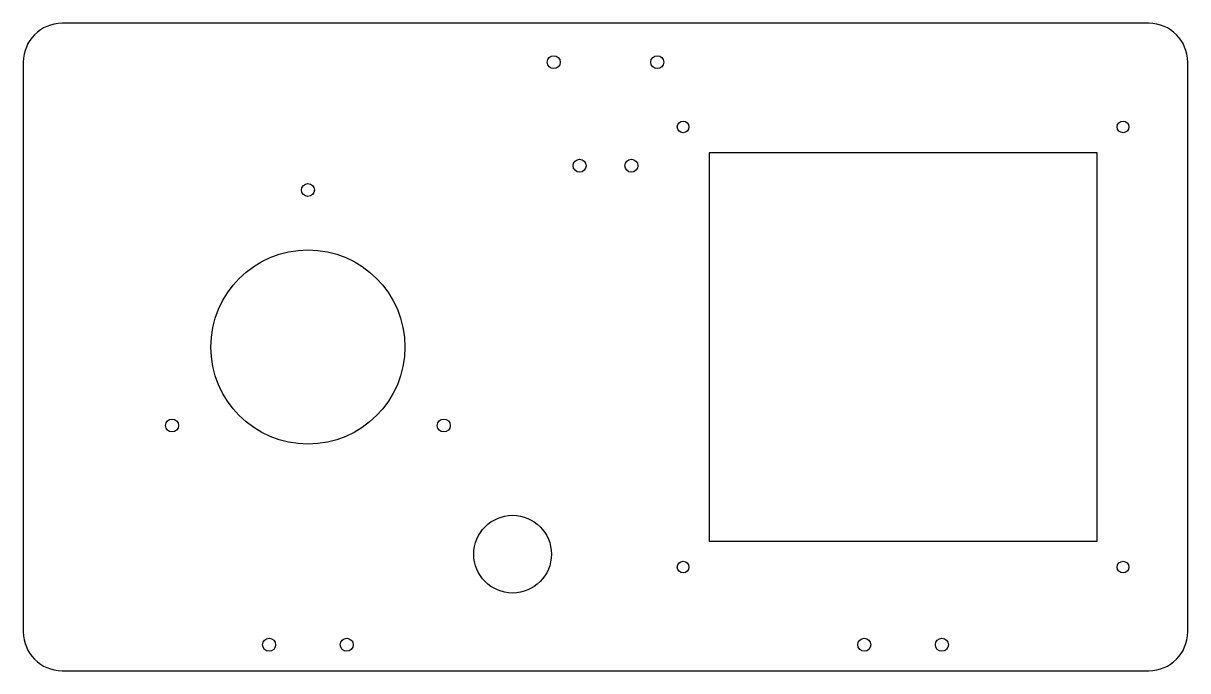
# Model space of a CAD drawing. Header units: millimetres. Extents: x 0 to 450, y 0 to 250.
import ezdxf

# ---------------------------------------------------------------- set-up
doc = ezdxf.new("R2010")
doc.units = ezdxf.units.MM

msp = doc.modelspace()

# ---------------------------------------------------------------- linework, layer by layer
at = {"color": 7, "linetype": 'Continuous', "lineweight": 25}
for p, q in [((435, 250), (15, 250)), ((0, 235), (0, 15)), ((450, 15), (450, 235)), ((265, 200), (265, 50)), ((415, 200), (265, 200)), ((415, 50), (415, 200)), ((265, 50), (415, 50)), ((15, 0), (435, 0))]:
    msp.add_line(p, q, dxfattribs=at)
for centre, radius in [((205, 235), 2.5), ((245, 235), 2.5), ((255, 210), 2.25), ((425, 210), 2.25), ((215, 195), 2.5), ((235, 195), 2.5), ((110, 185.62), 2.5), ((110, 125), 37.5), ((57.5, 94.69), 2.5), ((162.5, 94.69), 2.5), ((189.1, 45), 15), ((255, 40), 2.25), ((425, 40), 2.25), ((95, 10), 2.5), ((125, 10), 2.5), ((325, 10), 2.5), ((355, 10), 2.5)]:
    msp.add_circle(centre, radius, dxfattribs=at)
for centre, start, end in [((15, 235), 90, 180), ((435, 235), 0, 90), ((15, 15), 180, 270), ((435, 15), 270, 0)]:
    msp.add_arc(centre, 15, start, end, dxfattribs=at)

doc.saveas('drawing.dxf')
